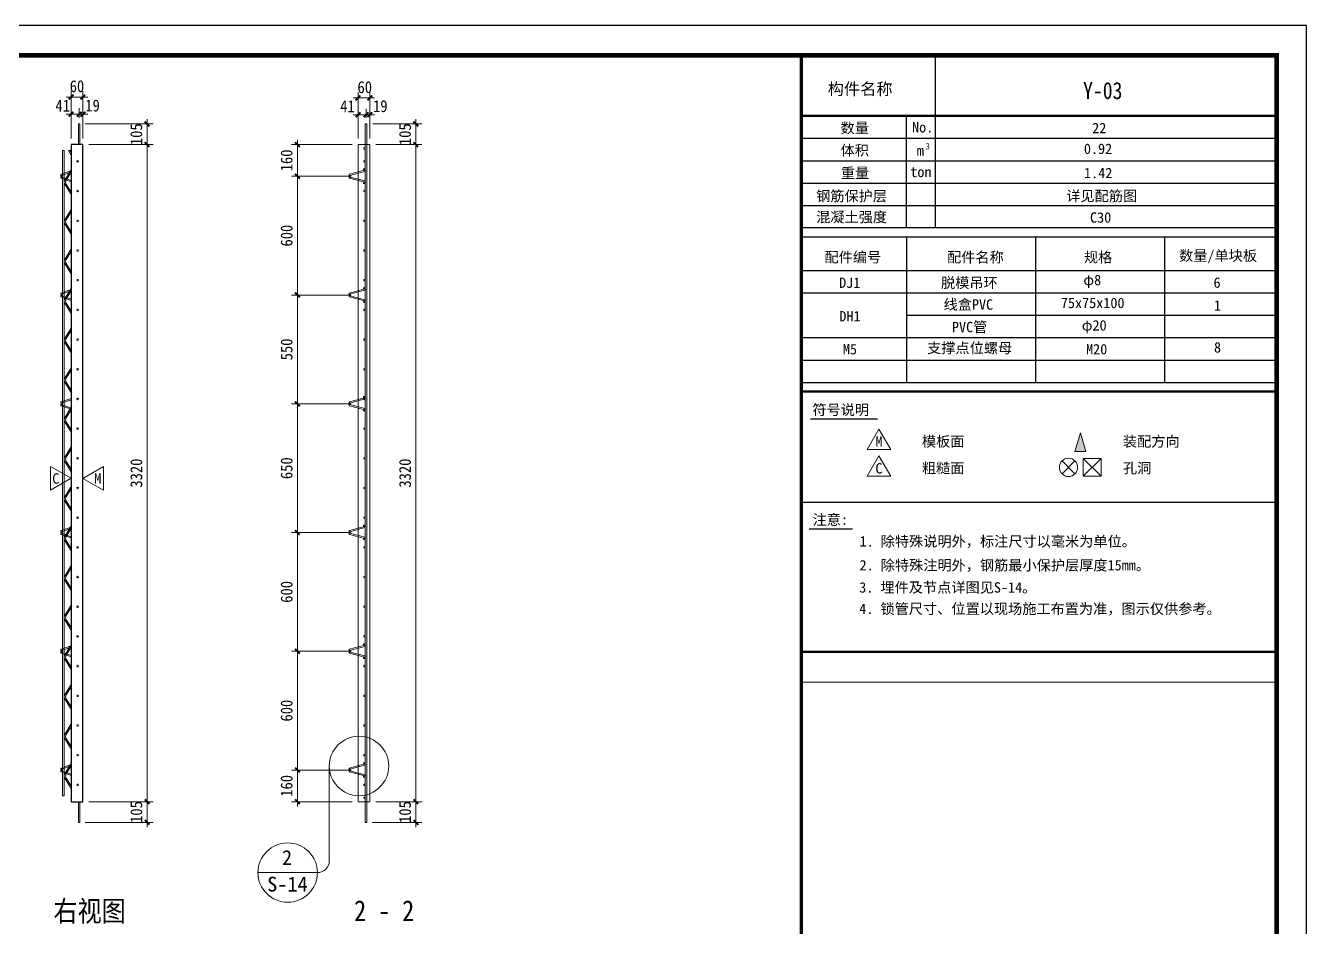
# Model space of a CAD drawing. Header units: millimetres. Extents: x 0 to 12600, y 0 to 8910.
# Drawn here: x 6132 to 12600, y 4354 to 8910 of the extents above; entities that cross this region are included whole.
import ezdxf
from ezdxf.enums import TextEntityAlignment as Align

# ---------------------------------------------------------------- set-up
doc = ezdxf.new("R2010")
doc.units = ezdxf.units.MM
for name, color, linetype, lineweight in [('YG-标注', 151, 'Continuous', 15), ('YZ-符号', 96, 'Continuous', 9), ('轮廓线', 2, 'Continuous', 13)]:
    doc.layers.add(name, color=color, linetype=linetype, lineweight=lineweight)
for name, color, linetype in [('YZ-标题文字', 2, 'Continuous'), ('YZ-索引图号', 3, 'Continuous'), ('图框2', 1, 'Continuous'), ('图框签字栏-图框文字', 255, 'Continuous'), ('图框线', 7, 'Continuous'), ('图签栏说明', 2, 'Continuous'), ('桁架', 4, 'Continuous'), ('钢筋', 7, 'Continuous')]:
    doc.layers.add(name, color=color, linetype=linetype)
doc.styles.add('YZ-样式 1', font='simhei.ttf', dxfattribs={"width": 0.85})
doc.styles.add('YZ-样式 2', font='simhei.ttf', dxfattribs={"width": 0.9})
doc.styles.add('图签-样式 2', font='')
doc.styles.add('图签-黑体', font='simhei.ttf')
doc.styles.get('图签-样式 2').set_extended_font_data('NSimSun')
doc.dimstyles.new('YZ-30', dxfattribs={"dimscale": 30, "dimtxt": 2, "dimasz": 0.8, "dimexe": 1, "dimexo": 1, "dimgap": 0.8, "dimtad": 1, "dimdec": 0, "dimzin": 1, "dimdsep": 46, "dimtxsty": 'YZ-样式 2', "dimblk": 'ARCHTICK', "dimcen": 250, "dimdle": 0.8, "dimclrd": 151, "dimclre": 151, "dimclrt": 7, "dimazin": 0, "dimtfac": 1, "dimtdec": 0, "dimtix": 1, "dimtmove": 2, "dimatfit": 2, "dimldrblk": 'ARCHTICK', "dimfxl": 1, "dimlwd": 9, "dimlwe": 9, "dimarcsym": 0})

# ---------------------------------------------------------------- blocks, each defined once
blk = doc.blocks.new('A$C71EC6BAC')
at = {"layer": '桁架', "color": 4, "linetype": 'Continuous', "lineweight": 9}
for p, q in [((55.4, 54.9), (6.3, 37.3)), ((55.4, 0), (6.3, 17.7)), ((55.4, 48.6), (7.7, 31.5)), ((55.4, 6.3), (7.7, 23.5))]:
    blk.add_line(p, q, dxfattribs=at)
blk.add_circle((8.4, 27.5), 4, dxfattribs=at)
for centre, start, end in [((7, 34.4), 103.99475, 283.99475), ((7, 20.6), 76.00525, 256.00525)]:
    blk.add_arc(centre, 3, start, end, dxfattribs=at)
blk = doc.blocks.new('_ArchTick')
at = {"color": 0, "linetype": 'ByBlock', "const_width": 0.4}
blk.add_lwpolyline([(-0.5, -0.5), (0.5, 0.5)], dxfattribs=at)
blk = doc.blocks.new('*D79')
at = {"layer": 'Defpoints', "color": 0, "ltscale": 30, "transparency": 16777216}
for p in [(6402, 8413.4), (6421, 8308.8), (6745.2, 8308.8)]:
    blk.add_point(p, dxfattribs=at)
at = {"layer": 'YG-标注', "color": 151, "lineweight": 9, "ltscale": 30, "transparency": 16777216}
for p, q in [((6432, 8413.4), (6775.2, 8413.4)), ((6745.2, 8413.4), (6745.2, 8437.4)), ((6745.2, 8413.4), (6745.2, 8308.8)), ((6451, 8308.8), (6775.2, 8308.8)), ((6745.2, 8308.8), (6745.2, 8284.8))]:
    blk.add_line(p, q, dxfattribs=at)
at = {"layer": 'YG-标注', "color": 151, "lineweight": 9, "ltscale": 30, "transparency": 16777216, "xscale": 24, "yscale": 24, "zscale": 24}
for p, rotation in [((6745.2, 8413.4), 270), ((6745.2, 8308.8), 90)]:
    blk.add_blockref('_ArchTick', p, dxfattribs=dict(at, rotation=rotation))
at = {"layer": 'YG-标注', "color": 7, "lineweight": 9, "ltscale": 30, "transparency": 16777216, "insert": (6690.9, 8361.1), "char_height": 60, "attachment_point": 5, "rotation": 90, "style": 'YZ-样式 2'}
blk.add_mtext('105', dxfattribs=at)
blk = doc.blocks.new('*D80')
at = {"layer": 'Defpoints', "color": 0, "ltscale": 30, "transparency": 16777216}
for p in [(6421, 8308.8), (6421, 4988.8), (6745.2, 4988.8)]:
    blk.add_point(p, dxfattribs=at)
at = {"layer": 'YG-标注', "color": 151, "lineweight": 9, "ltscale": 30, "transparency": 16777216}
for p, q in [((6451, 8308.8), (6775.2, 8308.8)), ((6745.2, 8332.8), (6745.2, 4964.8)), ((6451, 4988.8), (6775.2, 4988.8))]:
    blk.add_line(p, q, dxfattribs=at)
at = {"layer": 'YG-标注', "color": 151, "lineweight": 9, "ltscale": 30, "transparency": 16777216, "xscale": 24, "yscale": 24, "zscale": 24}
for p, rotation in [((6745.2, 8308.8), 90), ((6745.2, 4988.8), 270)]:
    blk.add_blockref('_ArchTick', p, dxfattribs=dict(at, rotation=rotation))
at = {"layer": 'YG-标注', "color": 7, "lineweight": 9, "ltscale": 30, "transparency": 16777216, "insert": (6690.9, 6648.8), "char_height": 60, "attachment_point": 5, "rotation": 90, "style": 'YZ-样式 2'}
blk.add_mtext('3320', dxfattribs=at)
blk = doc.blocks.new('*D81')
at = {"layer": 'Defpoints', "color": 0, "ltscale": 30, "transparency": 16777216}
for p in [(6421, 4988.8), (6402, 4884.2), (6745.2, 4884.2)]:
    blk.add_point(p, dxfattribs=at)
at = {"layer": 'YG-标注', "color": 151, "lineweight": 9, "ltscale": 30, "transparency": 16777216}
for p, q in [((6451, 4988.8), (6775.2, 4988.8)), ((6745.2, 4988.8), (6745.2, 5012.8)), ((6745.2, 4988.8), (6745.2, 4884.2)), ((6432, 4884.2), (6775.2, 4884.2)), ((6745.2, 4884.2), (6745.2, 4860.2))]:
    blk.add_line(p, q, dxfattribs=at)
at = {"layer": 'YG-标注', "color": 151, "lineweight": 9, "ltscale": 30, "transparency": 16777216, "xscale": 24, "yscale": 24, "zscale": 24}
for p, rotation in [((6745.2, 4988.8), 270), ((6745.2, 4884.2), 90)]:
    blk.add_blockref('_ArchTick', p, dxfattribs=dict(at, rotation=rotation))
at = {"layer": 'YG-标注', "color": 7, "lineweight": 9, "ltscale": 30, "transparency": 16777216, "insert": (6690.9, 4936.5), "char_height": 60, "attachment_point": 5, "rotation": 90, "style": 'YZ-样式 2'}
blk.add_mtext('105', dxfattribs=at)
blk = doc.blocks.new('*D82')
at = {"layer": 'Defpoints', "color": 0, "ltscale": 30, "transparency": 16777216}
for p in [(6361, 8549.1), (6361, 8308.8), (6421, 8308.8)]:
    blk.add_point(p, dxfattribs=at)
at = {"layer": 'YG-标注', "color": 151, "lineweight": 9, "ltscale": 30, "transparency": 16777216}
for p, q in [((6361, 8549.1), (6337, 8549.1)), ((6361, 8338.8), (6361, 8579.1)), ((6421, 8549.1), (6361, 8549.1)), ((6421, 8338.8), (6421, 8579.1)), ((6421, 8549.1), (6445, 8549.1))]:
    blk.add_line(p, q, dxfattribs=at)
at = {"layer": 'YG-标注', "color": 151, "lineweight": 9, "ltscale": 30, "transparency": 16777216, "xscale": 24, "yscale": 24, "zscale": 24}
blk.add_blockref('_ArchTick', (6361, 8549.1), dxfattribs=at)
at = {"layer": 'YG-标注', "color": 151, "lineweight": 9, "ltscale": 30, "transparency": 16777216, "xscale": 24, "yscale": 24, "zscale": 24, "rotation": 180}
blk.add_blockref('_ArchTick', (6421, 8549.1), dxfattribs=at)
at = {"layer": 'YG-标注', "color": 7, "lineweight": 9, "ltscale": 30, "transparency": 16777216, "insert": (6391, 8603.4), "char_height": 60, "attachment_point": 5, "style": 'YZ-样式 2'}
blk.add_mtext('60', dxfattribs=at)
blk = doc.blocks.new('*D83')
at = {"layer": 'Defpoints', "color": 0, "ltscale": 30, "transparency": 16777216}
for p in [(6402, 8462.3), (6402, 8413.4), (6421, 8308.8)]:
    blk.add_point(p, dxfattribs=at)
at = {"layer": 'YG-标注', "color": 151, "lineweight": 9, "ltscale": 30, "transparency": 16777216}
for p, q in [((6402, 8443.4), (6402, 8492.3)), ((6421, 8338.8), (6421, 8492.3)), ((6402, 8462.3), (6378, 8462.3)), ((6421, 8462.3), (6402, 8462.3)), ((6421, 8462.3), (6445, 8462.3))]:
    blk.add_line(p, q, dxfattribs=at)
at = {"layer": 'YG-标注', "color": 151, "lineweight": 9, "ltscale": 30, "transparency": 16777216, "xscale": 24, "yscale": 24, "zscale": 24}
blk.add_blockref('_ArchTick', (6402, 8462.3), dxfattribs=at)
at = {"layer": 'YG-标注', "color": 151, "lineweight": 9, "ltscale": 30, "transparency": 16777216, "xscale": 24, "yscale": 24, "zscale": 24, "rotation": 180}
blk.add_blockref('_ArchTick', (6421, 8462.3), dxfattribs=at)
at = {"layer": 'YG-标注', "color": 7, "lineweight": 9, "ltscale": 30, "transparency": 16777216, "insert": (6469.7, 8505.7), "char_height": 60, "attachment_point": 5, "style": 'YZ-样式 2'}
blk.add_mtext('19', dxfattribs=at)
blk = doc.blocks.new('*D84')
at = {"layer": 'Defpoints', "color": 0, "ltscale": 30, "transparency": 16777216}
for p in [(6361, 8462.3), (6402, 8413.4), (6361, 8308.8)]:
    blk.add_point(p, dxfattribs=at)
at = {"layer": 'YG-标注', "color": 151, "lineweight": 9, "ltscale": 30, "transparency": 16777216}
for p, q in [((6361, 8338.8), (6361, 8492.3)), ((6402, 8443.4), (6402, 8492.3)), ((6361, 8462.3), (6337, 8462.3)), ((6402, 8462.3), (6361, 8462.3)), ((6402, 8462.3), (6426, 8462.3))]:
    blk.add_line(p, q, dxfattribs=at)
at = {"layer": 'YG-标注', "color": 151, "lineweight": 9, "ltscale": 30, "transparency": 16777216, "xscale": 24, "yscale": 24, "zscale": 24}
blk.add_blockref('_ArchTick', (6361, 8462.3), dxfattribs=at)
at = {"layer": 'YG-标注', "color": 151, "lineweight": 9, "ltscale": 30, "transparency": 16777216, "xscale": 24, "yscale": 24, "zscale": 24, "rotation": 180}
blk.add_blockref('_ArchTick', (6402, 8462.3), dxfattribs=at)
at = {"layer": 'YG-标注', "color": 7, "lineweight": 9, "ltscale": 30, "transparency": 16777216, "insert": (6318.9, 8505.7), "char_height": 60, "attachment_point": 5, "style": 'YZ-样式 2'}
blk.add_mtext('41', dxfattribs=at)
blk = doc.blocks.new('*D85')
at = {"layer": 'Defpoints', "color": 0, "ltscale": 30, "transparency": 16777216}
for p in [(7810.3, 8544.5), (7810.3, 8308.8), (7870.3, 8308.8)]:
    blk.add_point(p, dxfattribs=at)
at = {"layer": 'YG-标注', "color": 151, "lineweight": 9, "ltscale": 30, "transparency": 16777216}
for p, q in [((7894.3, 8544.5), (7786.3, 8544.5)), ((7810.3, 8338.8), (7810.3, 8574.5)), ((7870.3, 8338.8), (7870.3, 8574.5))]:
    blk.add_line(p, q, dxfattribs=at)
at = {"layer": 'YG-标注', "color": 151, "lineweight": 9, "ltscale": 30, "transparency": 16777216, "xscale": 24, "yscale": 24, "zscale": 24, "rotation": 180}
blk.add_blockref('_ArchTick', (7810.3, 8544.5), dxfattribs=at)
at = {"layer": 'YG-标注', "color": 151, "lineweight": 9, "ltscale": 30, "transparency": 16777216, "xscale": 24, "yscale": 24, "zscale": 24}
blk.add_blockref('_ArchTick', (7870.3, 8544.5), dxfattribs=at)
at = {"layer": 'YG-标注', "color": 7, "lineweight": 9, "ltscale": 30, "transparency": 16777216, "insert": (7844.4, 8598.9), "char_height": 60, "attachment_point": 5, "style": 'YZ-样式 2'}
blk.add_mtext('60', dxfattribs=at)
blk = doc.blocks.new('*D86')
at = {"layer": 'Defpoints', "color": 0, "ltscale": 30, "transparency": 16777216}
for p in [(7851.5, 8459.6), (7851.5, 8413.5), (7870.3, 8308.8)]:
    blk.add_point(p, dxfattribs=at)
at = {"layer": 'YG-标注', "color": 151, "lineweight": 9, "ltscale": 30, "transparency": 16777216}
for p, q in [((7851.5, 8443.5), (7851.5, 8489.6)), ((7870.3, 8338.8), (7870.3, 8489.6)), ((7851.5, 8459.6), (7827.5, 8459.6)), ((7870.3, 8459.6), (7851.5, 8459.6)), ((7870.3, 8459.6), (7894.3, 8459.6))]:
    blk.add_line(p, q, dxfattribs=at)
at = {"layer": 'YG-标注', "color": 151, "lineweight": 9, "ltscale": 30, "transparency": 16777216, "xscale": 24, "yscale": 24, "zscale": 24}
blk.add_blockref('_ArchTick', (7851.5, 8459.6), dxfattribs=at)
at = {"layer": 'YG-标注', "color": 151, "lineweight": 9, "ltscale": 30, "transparency": 16777216, "xscale": 24, "yscale": 24, "zscale": 24, "rotation": 180}
blk.add_blockref('_ArchTick', (7870.3, 8459.6), dxfattribs=at)
at = {"layer": 'YG-标注', "color": 7, "lineweight": 9, "ltscale": 30, "transparency": 16777216, "insert": (7923, 8502.6), "char_height": 60, "attachment_point": 5, "style": 'YZ-样式 2'}
blk.add_mtext('19', dxfattribs=at)
blk = doc.blocks.new('*D87')
at = {"layer": 'Defpoints', "color": 0, "ltscale": 30, "transparency": 16777216}
for p in [(7810.3, 8459.6), (7851.5, 8413.5), (7810.3, 8308.8)]:
    blk.add_point(p, dxfattribs=at)
at = {"layer": 'YG-标注', "color": 151, "lineweight": 9, "ltscale": 30, "transparency": 16777216}
for p, q in [((7810.3, 8338.8), (7810.3, 8489.6)), ((7851.5, 8443.5), (7851.5, 8489.6)), ((7810.3, 8459.6), (7786.3, 8459.6)), ((7851.5, 8459.6), (7810.3, 8459.6)), ((7851.5, 8459.6), (7875.5, 8459.6))]:
    blk.add_line(p, q, dxfattribs=at)
at = {"layer": 'YG-标注', "color": 151, "lineweight": 9, "ltscale": 30, "transparency": 16777216, "xscale": 24, "yscale": 24, "zscale": 24}
blk.add_blockref('_ArchTick', (7810.3, 8459.6), dxfattribs=at)
at = {"layer": 'YG-标注', "color": 151, "lineweight": 9, "ltscale": 30, "transparency": 16777216, "xscale": 24, "yscale": 24, "zscale": 24, "rotation": 180}
blk.add_blockref('_ArchTick', (7851.5, 8459.6), dxfattribs=at)
at = {"layer": 'YG-标注', "color": 7, "lineweight": 9, "ltscale": 30, "transparency": 16777216, "insert": (7757, 8502.6), "char_height": 60, "attachment_point": 5, "style": 'YZ-样式 2'}
blk.add_mtext('41', dxfattribs=at)
blk = doc.blocks.new('*D88')
at = {"layer": 'Defpoints', "color": 0, "ltscale": 30, "transparency": 16777216}
for p in [(7855.3, 8413.5), (7870.3, 8308.8), (8102.5, 8308.8)]:
    blk.add_point(p, dxfattribs=at)
at = {"layer": 'YG-标注', "color": 151, "lineweight": 9, "ltscale": 30, "transparency": 16777216}
for p, q in [((7885.3, 8413.5), (8132.5, 8413.5)), ((8102.5, 8413.5), (8102.5, 8437.5)), ((8102.5, 8413.5), (8102.5, 8308.8)), ((7900.3, 8308.8), (8132.5, 8308.8)), ((8102.5, 8308.8), (8102.5, 8284.8))]:
    blk.add_line(p, q, dxfattribs=at)
at = {"layer": 'YG-标注', "color": 151, "lineweight": 9, "ltscale": 30, "transparency": 16777216, "xscale": 24, "yscale": 24, "zscale": 24}
for p, rotation in [((8102.5, 8413.5), 270), ((8102.5, 8308.8), 90)]:
    blk.add_blockref('_ArchTick', p, dxfattribs=dict(at, rotation=rotation))
at = {"layer": 'YG-标注', "color": 7, "lineweight": 9, "ltscale": 30, "transparency": 16777216, "insert": (8048.1, 8361.2), "char_height": 60, "attachment_point": 5, "rotation": 90, "style": 'YZ-样式 2'}
blk.add_mtext('105', dxfattribs=at)
blk = doc.blocks.new('*D89')
at = {"layer": 'Defpoints', "color": 0, "ltscale": 30, "transparency": 16777216}
for p in [(7870.3, 8308.8), (7870.3, 4988.8), (8102.5, 4988.8)]:
    blk.add_point(p, dxfattribs=at)
at = {"layer": 'YG-标注', "color": 151, "lineweight": 9, "ltscale": 30, "transparency": 16777216}
for p, q in [((7900.3, 8308.8), (8132.5, 8308.8)), ((8102.5, 8332.8), (8102.5, 4964.8)), ((7900.3, 4988.8), (8132.5, 4988.8))]:
    blk.add_line(p, q, dxfattribs=at)
at = {"layer": 'YG-标注', "color": 151, "lineweight": 9, "ltscale": 30, "transparency": 16777216, "xscale": 24, "yscale": 24, "zscale": 24}
for p, rotation in [((8102.5, 8308.8), 90), ((8102.5, 4988.8), 270)]:
    blk.add_blockref('_ArchTick', p, dxfattribs=dict(at, rotation=rotation))
at = {"layer": 'YG-标注', "color": 7, "lineweight": 9, "ltscale": 30, "transparency": 16777216, "insert": (8048.1, 6648.8), "char_height": 60, "attachment_point": 5, "rotation": 90, "style": 'YZ-样式 2'}
blk.add_mtext('3320', dxfattribs=at)
blk = doc.blocks.new('*D90')
at = {"layer": 'Defpoints', "color": 0, "ltscale": 30, "transparency": 16777216}
for p in [(7870.3, 4988.8), (7851.1, 4884), (8102.5, 4884)]:
    blk.add_point(p, dxfattribs=at)
at = {"layer": 'YG-标注', "color": 151, "lineweight": 9, "ltscale": 30, "transparency": 16777216}
for p, q in [((7900.3, 4988.8), (8132.5, 4988.8)), ((8102.5, 4988.8), (8102.5, 5012.8)), ((8102.5, 4988.8), (8102.5, 4884)), ((7881.1, 4884), (8132.5, 4884)), ((8102.5, 4884), (8102.5, 4860))]:
    blk.add_line(p, q, dxfattribs=at)
at = {"layer": 'YG-标注', "color": 151, "lineweight": 9, "ltscale": 30, "transparency": 16777216, "xscale": 24, "yscale": 24, "zscale": 24}
for p, rotation in [((8102.5, 4988.8), 270), ((8102.5, 4884), 90)]:
    blk.add_blockref('_ArchTick', p, dxfattribs=dict(at, rotation=rotation))
at = {"layer": 'YG-标注', "color": 7, "lineweight": 9, "ltscale": 30, "transparency": 16777216, "insert": (8048.1, 4936.4), "char_height": 60, "attachment_point": 5, "rotation": 90, "style": 'YZ-样式 2'}
blk.add_mtext('105', dxfattribs=at)
blk = doc.blocks.new('A$C6EDF263D')
at = {"layer": '桁架', "color": 4, "linetype": 'Continuous', "lineweight": 9}
for p, q in [((82.8, 74.6), (6.3, 53.8)), ((84.4, 68.8), (7.7, 48)), ((82.8, 14.4), (6.3, 34.2)), ((84.4, 20.2), (7.7, 40))]:
    blk.add_line(p, q, dxfattribs=at)
for centre in [(80.4, 78), (8.4, 44), (80.4, 11)]:
    blk.add_circle(centre, 4, dxfattribs=at)
for centre, start, end in [((83.5, 71.7), 283.99475, 103.99475), ((7, 50.9), 103.99475, 283.99475), ((7, 37.1), 76.00525, 256.00525), ((83.5, 17.3), 256.00525, 76.00525)]:
    blk.add_arc(centre, 3, start, end, dxfattribs=at)
blk = doc.blocks.new('*D13')
at = {"layer": 'Defpoints', "color": 0, "ltscale": 30, "transparency": 16777216}
for p in [(7800.3, 8148.8), (7504.2, 7548.8), (7800.3, 7548.8)]:
    blk.add_point(p, dxfattribs=at)
at = {"layer": 'YG-标注', "color": 151, "lineweight": 9, "ltscale": 30, "transparency": 16777216}
for p, q in [((7504.2, 8172.8), (7504.2, 7524.8)), ((7770.3, 8148.8), (7474.2, 8148.8)), ((7770.3, 7548.8), (7474.2, 7548.8))]:
    blk.add_line(p, q, dxfattribs=at)
at = {"layer": 'YG-标注', "color": 151, "lineweight": 9, "ltscale": 30, "transparency": 16777216, "xscale": 24, "yscale": 24, "zscale": 24}
for p, rotation in [((7504.2, 8148.8), 90), ((7504.2, 7548.8), 270)]:
    blk.add_blockref('_ArchTick', p, dxfattribs=dict(at, rotation=rotation))
at = {"layer": 'YG-标注', "color": 7, "lineweight": 9, "ltscale": 30, "transparency": 16777216, "insert": (7449.9, 7848.8), "char_height": 60, "attachment_point": 5, "rotation": 90, "style": 'YZ-样式 2'}
blk.add_mtext('600', dxfattribs=at)
blk = doc.blocks.new('*D14')
at = {"layer": 'Defpoints', "color": 0, "ltscale": 30, "transparency": 16777216}
for p in [(7810.3, 8308.8), (7504.2, 8148.8), (7800.3, 8148.8)]:
    blk.add_point(p, dxfattribs=at)
at = {"layer": 'YG-标注', "color": 151, "lineweight": 9, "ltscale": 30, "transparency": 16777216}
for p, q in [((7780.3, 8308.8), (7474.2, 8308.8)), ((7504.2, 8332.8), (7504.2, 8124.8)), ((7770.3, 8148.8), (7474.2, 8148.8))]:
    blk.add_line(p, q, dxfattribs=at)
at = {"layer": 'YG-标注', "color": 151, "lineweight": 9, "ltscale": 30, "transparency": 16777216, "xscale": 24, "yscale": 24, "zscale": 24}
for p, rotation in [((7504.2, 8308.8), 90), ((7504.2, 8148.8), 270)]:
    blk.add_blockref('_ArchTick', p, dxfattribs=dict(at, rotation=rotation))
at = {"layer": 'YG-标注', "color": 7, "lineweight": 9, "ltscale": 30, "transparency": 16777216, "insert": (7449.9, 8228.8), "char_height": 60, "attachment_point": 5, "rotation": 90, "style": 'YZ-样式 2'}
blk.add_mtext('160', dxfattribs=at)
blk = doc.blocks.new('*D15')
at = {"layer": 'Defpoints', "color": 0, "ltscale": 30, "transparency": 16777216}
for p in [(7800.3, 7548.8), (7504.2, 6998.8), (7800.3, 6998.8)]:
    blk.add_point(p, dxfattribs=at)
at = {"layer": 'YG-标注', "color": 151, "lineweight": 9, "ltscale": 30, "transparency": 16777216}
for p, q in [((7504.2, 7572.8), (7504.2, 6974.8)), ((7770.3, 7548.8), (7474.2, 7548.8)), ((7770.3, 6998.8), (7474.2, 6998.8))]:
    blk.add_line(p, q, dxfattribs=at)
at = {"layer": 'YG-标注', "color": 151, "lineweight": 9, "ltscale": 30, "transparency": 16777216, "xscale": 24, "yscale": 24, "zscale": 24}
for p, rotation in [((7504.2, 7548.8), 90), ((7504.2, 6998.8), 270)]:
    blk.add_blockref('_ArchTick', p, dxfattribs=dict(at, rotation=rotation))
at = {"layer": 'YG-标注', "color": 7, "ltscale": 30, "transparency": 16777216, "insert": (7449.9, 7273.8), "char_height": 60, "attachment_point": 5, "rotation": 90, "style": 'YZ-样式 2'}
blk.add_mtext('550', dxfattribs=at)
blk = doc.blocks.new('*D16')
at = {"layer": 'Defpoints', "color": 0, "ltscale": 30, "transparency": 16777216}
for p in [(7800.3, 6998.8), (7504.2, 6348.8), (7800.3, 6348.8)]:
    blk.add_point(p, dxfattribs=at)
at = {"layer": 'YG-标注', "color": 151, "lineweight": 9, "ltscale": 30, "transparency": 16777216}
for p, q in [((7770.3, 6998.8), (7474.2, 6998.8)), ((7504.2, 7022.8), (7504.2, 6324.8)), ((7770.3, 6348.8), (7474.2, 6348.8))]:
    blk.add_line(p, q, dxfattribs=at)
at = {"layer": 'YG-标注', "color": 151, "lineweight": 9, "ltscale": 30, "transparency": 16777216, "xscale": 24, "yscale": 24, "zscale": 24}
for p, rotation in [((7504.2, 6998.8), 90), ((7504.2, 6348.8), 270)]:
    blk.add_blockref('_ArchTick', p, dxfattribs=dict(at, rotation=rotation))
at = {"layer": 'YG-标注', "color": 7, "ltscale": 30, "transparency": 16777216, "insert": (7449.9, 6673.8), "char_height": 60, "attachment_point": 5, "rotation": 90, "style": 'YZ-样式 2'}
blk.add_mtext('650', dxfattribs=at)
blk = doc.blocks.new('*D17')
at = {"layer": 'Defpoints', "color": 0, "ltscale": 30, "transparency": 16777216}
for p in [(7800.3, 6348.8), (7504.2, 5748.8), (7800.3, 5748.8)]:
    blk.add_point(p, dxfattribs=at)
at = {"layer": 'YG-标注', "color": 151, "lineweight": 9, "ltscale": 30, "transparency": 16777216}
for p, q in [((7770.3, 6348.8), (7474.2, 6348.8)), ((7504.2, 6372.8), (7504.2, 5724.8)), ((7770.3, 5748.8), (7474.2, 5748.8))]:
    blk.add_line(p, q, dxfattribs=at)
at = {"layer": 'YG-标注', "color": 151, "lineweight": 9, "ltscale": 30, "transparency": 16777216, "xscale": 24, "yscale": 24, "zscale": 24}
for p, rotation in [((7504.2, 6348.8), 90), ((7504.2, 5748.8), 270)]:
    blk.add_blockref('_ArchTick', p, dxfattribs=dict(at, rotation=rotation))
at = {"layer": 'YG-标注', "color": 7, "ltscale": 30, "transparency": 16777216, "insert": (7449.9, 6048.8), "char_height": 60, "attachment_point": 5, "rotation": 90, "style": 'YZ-样式 2'}
blk.add_mtext('600', dxfattribs=at)
blk = doc.blocks.new('*D18')
at = {"layer": 'Defpoints', "color": 0, "ltscale": 30, "transparency": 16777216}
for p in [(7800.3, 5748.8), (7504.2, 5148.8), (7800.3, 5148.8)]:
    blk.add_point(p, dxfattribs=at)
at = {"layer": 'YG-标注', "color": 151, "lineweight": 9, "ltscale": 30, "transparency": 16777216}
for p, q in [((7504.2, 5772.8), (7504.2, 5124.8)), ((7770.3, 5748.8), (7474.2, 5748.8)), ((7770.3, 5148.8), (7474.2, 5148.8))]:
    blk.add_line(p, q, dxfattribs=at)
at = {"layer": 'YG-标注', "color": 151, "lineweight": 9, "ltscale": 30, "transparency": 16777216, "xscale": 24, "yscale": 24, "zscale": 24}
for p, rotation in [((7504.2, 5748.8), 90), ((7504.2, 5148.8), 270)]:
    blk.add_blockref('_ArchTick', p, dxfattribs=dict(at, rotation=rotation))
at = {"layer": 'YG-标注', "color": 7, "ltscale": 30, "transparency": 16777216, "insert": (7449.9, 5448.8), "char_height": 60, "attachment_point": 5, "rotation": 90, "style": 'YZ-样式 2'}
blk.add_mtext('600', dxfattribs=at)
blk = doc.blocks.new('*D19')
at = {"layer": 'Defpoints', "color": 0, "ltscale": 30, "transparency": 16777216}
for p in [(7800.3, 5148.8), (7504.2, 4988.8), (7810.3, 4988.8)]:
    blk.add_point(p, dxfattribs=at)
at = {"layer": 'YG-标注', "color": 151, "lineweight": 9, "ltscale": 30, "transparency": 16777216}
for p, q in [((7770.3, 5148.8), (7474.2, 5148.8)), ((7504.2, 5172.8), (7504.2, 4964.8)), ((7780.3, 4988.8), (7474.2, 4988.8))]:
    blk.add_line(p, q, dxfattribs=at)
at = {"layer": 'YG-标注', "color": 151, "lineweight": 9, "ltscale": 30, "transparency": 16777216, "xscale": 24, "yscale": 24, "zscale": 24}
for p, rotation in [((7504.2, 5148.8), 90), ((7504.2, 4988.8), 270)]:
    blk.add_blockref('_ArchTick', p, dxfattribs=dict(at, rotation=rotation))
at = {"layer": 'YG-标注', "color": 7, "ltscale": 30, "transparency": 16777216, "insert": (7449.9, 5068.8), "char_height": 60, "attachment_point": 5, "rotation": 90, "style": 'YZ-样式 2'}
blk.add_mtext('160', dxfattribs=at)
blk = doc.blocks.new('A$C38620A77')
at = {"layer": '桁架', "color": 4, "lineweight": 9}
for p, q in [((29.4, 3260), (43, 3237.3)), ((29.4, 3260), (36.7, 3260)), ((36.7, 3260), (43, 3249.5)), ((11.6, 3110.1), (43, 3162.8)), ((19, 3110.2), (43, 3150.4)), ((11.8, 3089.4), (43, 3037.3)), ((19.1, 3089.4), (43, 3049.5)), ((11.6, 2910.1), (43, 2962.8)), ((19, 2910.2), (43, 2950.4)), ((11.8, 2889.4), (43, 2837.3)), ((19.1, 2889.4), (43, 2849.5)), ((11.6, 2710.1), (43, 2762.8)), ((19, 2710.2), (43, 2750.4)), ((11.8, 2689.4), (43, 2637.3)), ((19.1, 2689.4), (43, 2649.5)), ((11.6, 2510.1), (43, 2562.8)), ((19, 2510.2), (43, 2550.4)), ((11.8, 2489.4), (43, 2437.3)), ((19.1, 2489.4), (43, 2449.5)), ((11.6, 2310.1), (43, 2362.8)), ((19, 2310.2), (43, 2350.4)), ((11.8, 2289.4), (43, 2237.3)), ((19.1, 2289.4), (43, 2249.5)), ((11.6, 2110.1), (43, 2162.8)), ((19, 2110.2), (43, 2150.4)), ((11.8, 2089.4), (43, 2037.3)), ((19.1, 2089.4), (43, 2049.5)), ((11.6, 1910.1), (43, 1962.8)), ((19, 1910.2), (43, 1950.4)), ((11.8, 1889.4), (43, 1837.3)), ((19.1, 1889.4), (43, 1849.5)), ((11.6, 1710.1), (43, 1762.8)), ((19, 1710.2), (43, 1750.4)), ((11.8, 1689.4), (43, 1637.3)), ((19.1, 1689.4), (43, 1649.5)), ((11.6, 1510.1), (43, 1562.8)), ((11.8, 1489.4), (43, 1437.3)), ((19, 1510.2), (43, 1550.4)), ((19.1, 1489.4), (43, 1449.5)), ((11.6, 1310.1), (43, 1362.8)), ((19, 1310.2), (43, 1350.4)), ((11.8, 1289.4), (43, 1237.3)), ((19.1, 1289.4), (43, 1249.5)), ((11.6, 1110.1), (43, 1162.8)), ((19, 1110.2), (43, 1150.4)), ((11.8, 1089.4), (43, 1037.3)), ((19.1, 1089.4), (43, 1049.5)), ((11.6, 910.1), (43, 962.8)), ((19, 910.2), (43, 950.4)), ((11.8, 889.4), (43, 837.3)), ((19.1, 889.4), (43, 849.5)), ((11.6, 710.1), (43, 762.8)), ((19, 710.2), (43, 750.4)), ((19.1, 689.4), (43, 649.5)), ((11.6, 510.1), (43, 562.8)), ((19, 510.2), (43, 550.4)), ((11.8, 489.4), (43, 437.3)), ((19.1, 489.4), (43, 449.5)), ((11.6, 310.1), (43, 362.8)), ((19, 310.2), (43, 350.4)), ((11.8, 289.4), (43, 237.3)), ((19.1, 289.4), (43, 249.5)), ((11.6, 110.1), (43, 162.8)), ((19, 110.2), (43, 150.4)), ((11.8, 89.4), (43, 37.3)), ((19.1, 89.4), (43, 49.5))]:
    blk.add_line(p, q, dxfattribs=at)
at = {"layer": '桁架', "color": 4, "lineweight": 5}
blk.add_line((11.8, 689.4), (43, 637.3), dxfattribs=at)
at = {"layer": '桁架', "color": 4, "lineweight": 9}
for centre, radius, start, end in [((24.2, 3099.9), 16.2, 141.05333, 219.87299), ((31.9, 3099.9), 16.5, 141.3315, 219.15534), ((24.2, 2899.9), 16.2, 141.05333, 219.87299), ((31.9, 2899.9), 16.5, 141.3315, 219.15534), ((24.2, 2699.9), 16.2, 141.05333, 219.87299), ((31.9, 2699.9), 16.5, 141.3315, 219.15534), ((24.2, 2499.9), 16.2, 141.05333, 219.87299), ((31.9, 2499.9), 16.5, 141.3315, 219.15534), ((24.2, 2299.9), 16.2, 141.05333, 219.87299), ((31.9, 2299.9), 16.5, 141.3315, 219.15534), ((24.2, 2099.9), 16.2, 141.05333, 219.87299), ((31.9, 2099.9), 16.5, 141.3315, 219.15534), ((24.2, 1899.9), 16.2, 141.05333, 219.87299), ((31.9, 1899.9), 16.5, 141.3315, 219.15534), ((24.2, 1699.9), 16.2, 141.05333, 219.87299), ((31.9, 1699.9), 16.5, 141.3315, 219.15534), ((24.2, 1499.9), 16.2, 141.05333, 219.87299), ((31.9, 1499.9), 16.5, 141.3315, 219.15534), ((24.2, 1299.9), 16.2, 141.05333, 219.87299), ((31.9, 1299.9), 16.5, 141.3315, 219.15534), ((24.2, 1099.9), 16.2, 141.05333, 219.87299), ((31.9, 1099.9), 16.5, 141.3315, 219.15534), ((24.2, 899.9), 16.2, 141.05333, 219.87299), ((31.9, 899.9), 16.5, 141.3315, 219.15534), ((24.2, 699.9), 16.2, 141.05333, 219.87299), ((31.9, 699.9), 16.5, 141.3315, 219.15534), ((24.2, 499.9), 16.2, 141.05333, 219.87299), ((31.9, 499.9), 16.5, 141.3315, 219.15534), ((24.2, 299.9), 16.2, 141.05333, 219.87299), ((31.9, 299.9), 16.5, 141.3315, 219.15534), ((24.2, 99.9), 16.2, 141.05333, 219.87299), ((31.9, 99.9), 16.5, 141.3315, 219.15534)]:
    blk.add_arc(centre, radius, start, end, dxfattribs=at)
at = {"layer": '钢筋', "color": 4, "lineweight": 5}
for p, q in [((0, 0), (0, 3260)), ((8, 3260), (0, 3260)), ((8, 0), (8, 3260)), ((0, 0), (8, 0))]:
    blk.add_line(p, q, dxfattribs=at)

msp = doc.modelspace()

# ---------------------------------------------------------------- hatches: boundary and pattern name
at = {"layer": 'YZ-符号', "lineweight": 15}
msp.add_hatch(color=1, dxfattribs=at).paths.add_polyline_path([(11458.4, 6851.8), (11430.4, 6758.7), (11486.5, 6758.7)])

# ---------------------------------------------------------------- linework, layer by layer
at = {"layer": 'YG-标注', "color": 0, "lineweight": 9, "ltscale": 30}
msp.add_line((6398, 8308.8), (6390, 8308.8), dxfattribs=at)
at = {"layer": 'YZ-符号', "color": 1, "lineweight": 15}
for p, q in [((11431.1, 6710.4, 5530.2), (11365.9, 6645.3, 5530.2)), ((11365.9, 6710.4, 5530.2), (11431.1, 6645.3, 5530.2)), ((11473.1, 6632.8, 5530.2), (11563.1, 6722.8, 5530.2)), ((11473.1, 6722.8, 5530.2), (11563.1, 6632.8, 5530.2))]:
    msp.add_line(p, q, dxfattribs=at)
at = {"layer": 'YZ-符号', "color": 1, "lineweight": 13, "ltscale": 100}
msp.add_line((7665.2, 5169.2), (7665.2, 4690.6), dxfattribs=at)
at = {"layer": 'YZ-符号', "color": 1, "ltscale": 100}
msp.add_line((7605.2, 4630.6), (7305.2, 4630.6), dxfattribs=at)
at = {"layer": 'YZ-符号', "color": 1, "lineweight": 15, "elevation": 5530.2}
for points in [[(10441.4, 6871.2), (10381.7, 6767.8), (10501.1, 6767.8)], [(11458.4, 6851.8), (11430.4, 6758.7), (11486.5, 6758.7)], [(10441.4, 6736.2), (10381.7, 6632.8), (10501.1, 6632.8)], [(11473.1, 6632.8), (11563.1, 6632.8), (11563.1, 6722.8), (11473.1, 6722.8)]]:
    msp.add_lwpolyline(points, close=True, dxfattribs=at)
at = {"layer": 'YZ-符号', "color": 1, "lineweight": 15}
for points in [[(6361, 6622.9), (6257.6, 6563.2), (6257.6, 6682.6)], [(6421, 6622.4), (6524.4, 6562.7), (6524.4, 6682.1)]]:
    msp.add_lwpolyline(points, close=True, dxfattribs=at)
msp.add_circle((11398.5, 6677.8, 5530.2), 46.1, dxfattribs=at)
at = {"layer": 'YZ-符号', "color": 1, "ltscale": 100}
for centre in [(7815.2, 5169.2), (7455.2, 4630.6)]:
    msp.add_circle(centre, 150, dxfattribs=at)
at = {"layer": 'YZ-符号', "color": 1, "lineweight": 13, "ltscale": 100}
msp.add_arc((7605.2, 4690.6), 60, 270, 0, dxfattribs=at)
at = {"layer": '图框2', "color": 1}
msp.add_lwpolyline([(0, 8910), (0, 0), (12600, 0), (12600, 8910)], close=True, dxfattribs=at)
at = {"layer": '图框线'}
for p, q in [((10049.2, 7887.5), (10049.2, 8760)), ((10724.7, 8760), (10724.7, 7887.5)), ((10579.9, 7887.5), (10579.9, 8454.2)), ((10049.2, 8340.9), (12450, 8340.9)), ((10049.2, 8227.5), (12450, 8227.5)), ((10049.2, 8114.2), (12450, 8114.2)), ((10049.2, 8114.2), (12450, 8114.2)), ((10049.2, 8000.8), (12450, 8000.8)), ((12450, 7887.5), (10049.2, 7887.5)), ((10049.2, 7842.5), (12450, 7842.5)), ((10049.2, 7842.5), (10049.2, 7219.9)), ((10579.9, 7842.5), (10579.9, 7106.6)), ((11231.5, 7842.5), (11231.5, 7106.6)), ((11883.1, 7842.5), (11883.1, 7106.6)), ((10049.2, 7673.3), (12450, 7673.3)), ((10049.2, 7559.9), (12450, 7559.9)), ((10579.9, 7446.6), (12450, 7446.6)), ((10049.2, 7333.3), (12450, 7333.3)), ((10049.2, 7219.9), (12450, 7219.9)), ((10049.2, 7106.6), (12450, 7106.6)), ((10049.2, 7106.6), (12450, 7106.6)), ((10049.2, 7061.6), (12450, 7061.6)), ((10433.4, 6921.7), (10094.9, 6921.7)), ((10049.2, 6501.9), (12450, 6501.9)), ((10308, 6366.3), (10089.2, 6366.3))]:
    msp.add_line(p, q, dxfattribs=at)
at = {"layer": '图框线', "lineweight": 9}
for p, q in [((12450, 5745.4), (10049.2, 5745.4)), ((12450, 5592.3), (10049.2, 5592.3))]:
    msp.add_line(p, q, dxfattribs=at)
at = {"layer": '图框线'}
for points, const_width in [([(300, 8760), (12450, 8760), (12450, 150), (300, 150)], 24), ([(10049.2, 8760), (12450, 8760), (12450, 150), (10049.2, 150)], 17)]:
    msp.add_lwpolyline(points, close=True, dxfattribs=dict(at, const_width=const_width))
at = {"layer": '图框线', "const_width": 12.1}
for points in [[(10049.2, 8454.2), (12450, 8454.2)], [(10049.2, 7061.6), (12450, 7061.6)]]:
    msp.add_lwpolyline(points, dxfattribs=at)
at = {"layer": '图框线', "lineweight": 9, "const_width": 12.1}
msp.add_lwpolyline([(10049.2, 5745.4), (12450, 5745.4)], dxfattribs=at)
at = {"layer": '轮廓线', "color": 2, "lineweight": 30}
msp.add_lwpolyline([(6421, 4988.8), (6421, 4988.8), (6421, 8308.8), (6361, 8308.8), (6361, 7438.8), (6361, 4988.8), (6361, 4988.8), (6421, 4988.8), (6421, 4988.8)], dxfattribs=at)
at = {"layer": '轮廓线', "color": 2, "lineweight": 9}
msp.add_lwpolyline([(7870.3, 4988.8), (7870.3, 4988.8), (7870.3, 8308.8), (7810.3, 8308.8), (7810.3, 7438.8), (7810.3, 4988.8), (7810.3, 4988.8), (7870.3, 4988.8), (7870.3, 4988.8)], dxfattribs=at)
at = {"layer": '钢筋', "color": 5, "lineweight": 13}
for points in [[(6398, 8308.8), (6398, 8413.4), (6406, 8413.4), (6406, 8308.8)], [(6398, 4988.8), (6398, 4884.2), (6406, 4884.2), (6406, 4988.8)]]:
    msp.add_lwpolyline(points, dxfattribs=at)
msp.add_lwpolyline([(7855.3, 8413.5), (7847.3, 8413.5), (7847.3, 4884.2), (7855.3, 4884.2)], close=True, dxfattribs=at)
at = {"layer": '钢筋', "color": 1, "lineweight": 13}
for centre in [(7843.3, 8288.8), (6394, 8223.8), (7843.3, 8223.8), (6394, 8073.8), (7843.3, 8073.8), (6394, 7923.8), (7843.3, 7923.8), (6394, 7773.8), (7843.3, 7773.8), (6394, 7623.8), (7843.3, 7623.8), (6394, 7473.8), (7843.3, 7473.8), (6394, 7323.8), (7843.3, 7323.8), (6394, 7173.8), (7843.3, 7173.8), (6394, 7023.8), (7843.3, 7023.8), (6394, 6873.8), (7843.3, 6873.8), (6394, 6723.8), (7843.3, 6723.8), (6394, 6573.8), (7843.3, 6573.8), (6394, 6423.8), (7843.3, 6423.8), (6394, 6273.8), (7843.3, 6273.8), (6394, 6123.8), (7843.3, 6123.8), (6394, 5973.8), (7843.3, 5973.8), (6394, 5823.8), (7843.3, 5823.8), (6394, 5673.8), (7843.3, 5673.8), (6394, 5523.8), (7843.3, 5523.8), (6394, 5373.8), (7843.3, 5373.8), (6394, 5223.8), (7843.3, 5223.8), (6394, 5073.8), (7843.3, 5073.8), (7843.3, 5008.8)]:
    msp.add_circle(centre, 4, dxfattribs=at)

# ---------------------------------------------------------------- block references
at = {"layer": 'YG-标注', "color": 0, "ltscale": 30}
msp.add_blockref('A$C38620A77', (6318, 5018.8), dxfattribs=at)
at = {"layer": '桁架', "color": 3}
for name, p in [('A$C71EC6BAC', (6305.6, 8121.3)), ('A$C6EDF263D', (7760.9, 8104.8)), ('A$C71EC6BAC', (6305.6, 7521.3)), ('A$C6EDF263D', (7760.9, 7504.8)), ('A$C71EC6BAC', (6305.6, 6971.3)), ('A$C6EDF263D', (7760.9, 6954.8)), ('A$C71EC6BAC', (6305.6, 6321.3)), ('A$C6EDF263D', (7760.9, 6304.8)), ('A$C71EC6BAC', (6305.6, 5721.3)), ('A$C6EDF263D', (7760.9, 5704.8)), ('A$C71EC6BAC', (6305.6, 5121.3)), ('A$C6EDF263D', (7760.9, 5104.8))]:
    msp.add_blockref(name, p, dxfattribs=at)

# ---------------------------------------------------------------- texts
at = {"layer": 'YZ-标题文字', "style": 'YZ-样式 1', "width": 0.85}
for s, p in [('右视图', (6272.4, 4352.4)), ('2 - 2', (7790.7, 4354.1))]:
    msp.add_text(s, height=105, dxfattribs=at).set_placement(p, align=Align.BOTTOM_LEFT)
at = {"layer": 'YZ-符号', "color": 1, "lineweight": 15, "style": '图签-黑体'}
for s, p in [('M', (10423.4, 6782.1, 5530.2)), ('C', (10423.4, 6647.1, 5530.2)), ('C', (6266.2, 6595.7)), ('M', (6478, 6595.2))]:
    msp.add_text(s, height=52.5, dxfattribs=at).set_placement(p)
at = {"layer": 'YZ-索引图号', "color": 3, "ltscale": 100}
for s, style, p in [('2', 'YZ-样式 1', (7452.1, 4669.1)), ('S-14', 'YZ-样式 2', (7453.8, 4534.7))]:
    msp.add_text(s, height=75, dxfattribs=dict(at, style=style)).set_placement(p, align=Align.CENTER)
at = {"layer": '图框签字栏-图框文字', "style": '图签-黑体'}
for s, height, p in [('构件名称', 60, (10346.3, 8590)), ('数量', 52.5, (10319.3, 8392.2)), ('No.', 52.5, (10662.1, 8396.4)), ('22', 52.5, (11554, 8392.5)), ('体积', 52.5, (10319.3, 8279.9)), ('m', 52.5, (10650.4, 8278.7)), ('3', 31.8, (10688, 8300.2)), ('0.92', 52.5, (11547.8, 8287.7)), ('重量', 52.5, (10320.4, 8165.3)), ('ton', 52.5, (10653.3, 8170.8)), ('1.42', 52.5, (11548.7, 8165.6)), ('钢筋保护层', 52.5, (10303.1, 8049)), ('详见配筋图', 52.5, (11566.4, 8049.5)), ('混凝土强度', 52.5, (10303.1, 7942.7)), ('C30', 52.5, (11560.8, 7940.5)), ('配件编号', 52.5, (10309.3, 7739.9)), ('配件名称', 52.5, (10928.5, 7739.9)), ('规格', 52.5, (11548, 7739.9)), ('数量/单块板', 52.5, (12154, 7747.5))]:
    msp.add_text(s, height=height, dxfattribs=at).set_placement(p, align=Align.MIDDLE_CENTER)
at = {"layer": '图框签字栏-图框文字', "color": 2, "style": '图签-黑体'}
for s, p in [('DJ1', (10293.7, 7610.9)), ('脱模吊环', (10898.1, 7610.9)), ('6', (12148.9, 7611.7)), ('线盒PVC', (10892.7, 7500.9)), ('1', (12151, 7495.3)), ('DH1', (10294.8, 7441.6)), ('PVC管', (10899.2, 7387)), ('支撑点位螺母', (10899.2, 7281.3)), ('8', (12151, 7284.2)), ('M5', (10294.8, 7275.1)), ('M20', (11540.9, 7275.1))]:
    msp.add_text(s, height=52.5, dxfattribs=at).set_placement(p, align=Align.MIDDLE_CENTER)
for s, p in [('φ8', (11518.7, 7582.8)), ('75x75x100', (11520.8, 7466.8)), ('φ20', (11528.3, 7353.5))]:
    msp.add_text(s, height=52.5, dxfattribs=at).set_placement(p, align=Align.BOTTOM_CENTER)
at = {"layer": '图框签字栏-图框文字', "style": '图签-黑体'}
for s, p in [('符号说明', (10105.3, 6942.8)), ('模板面', (10658.3, 6782.8)), ('装配方向', (11673.3, 6782.8)), ('粗糙面', (10658.3, 6647.8)), ('孔洞', (11673.3, 6647.8)), ('注意:', (10106.3, 6387.5))]:
    msp.add_text(s, height=52.5, dxfattribs=at).set_placement(p)
at = {"layer": '图签栏说明', "style": '图签-黑体', "width": 0.85}
msp.add_text('Y-03', height=85.92, dxfattribs=at).set_placement((11571.6, 8581.8), align=Align.MIDDLE_CENTER)
at = {"layer": '图签栏说明', "color": 2, "style": '图签-样式 2'}
for s, p in [('1. 除特殊说明外，标注尺寸以毫米为单位。', (10343, 6278)), ('2. 除特殊注明外，钢筋最小保护层厚度15mm。', (10343, 6157.3)), ('3. 埋件及节点详图见S-14。', (10341.7, 6045.1)), ('4. 锁管尺寸、位置以现场施工布置为准，图示仅供参考。', (10341.7, 5937.3))]:
    msp.add_text(s, height=52.5, dxfattribs=at).set_placement(p)

# ---------------------------------------------------------------- dimensions: what is measured, and where the dimension line sits
at = {"layer": 'YG-标注', "color": 0, "lineweight": 9, "ltscale": 30}
dim = msp.add_linear_dim(base=(6361, 8549.1), p1=(6421, 8308.8), p2=(6361, 8308.8), dimstyle='YZ-30', dxfattribs=at)
dim.commit()
dim.dimension.update_dxf_attribs({"geometry": '*D82', "text_midpoint": (6391, 8603.4)})
for base, p1, p2, picture, middle in [((7810.3, 8544.5), (7870.3, 8308.8), (7810.3, 8308.8), '*D85', (7844.4, 8598.9)), ((6361, 8462.3), (6402, 8413.4), (6361, 8308.8), '*D84', (6318.9, 8505.7)), ((6402, 8462.3), (6421, 8308.8), (6402, 8413.4), '*D83', (6469.7, 8505.7)), ((7810.3, 8459.6), (7851.5, 8413.5), (7810.3, 8308.8), '*D87', (7757, 8502.6)), ((7851.5, 8459.6), (7870.3, 8308.8), (7851.5, 8413.5), '*D86', (7923, 8502.6))]:
    dim = msp.add_linear_dim(base=base, p1=p1, p2=p2, dimstyle='YZ-30', dxfattribs=at)
    dim.commit()
    dim.dimension.update_dxf_attribs({"geometry": picture, "text_midpoint": middle, "dimtype": 160})
for base, p1, p2, picture, middle in [((6745.2, 8308.8), (6402, 8413.4), (6421, 8308.8), '*D79', (6690.9, 8361.1)), ((8102.5, 8308.8), (7855.3, 8413.5), (7870.3, 8308.8), '*D88', (8048.1, 8361.2)), ((6745.2, 4988.8), (6421, 8308.8), (6421, 4988.8), '*D80', (6690.9, 6648.8)), ((7504.2, 8148.8), (7810.3, 8308.8), (7800.3, 8148.8), '*D14', (7449.9, 8228.8)), ((8102.5, 4988.8), (7870.3, 8308.8), (7870.3, 4988.8), '*D89', (8048.1, 6648.8)), ((7504.2, 7548.8), (7800.3, 8148.8), (7800.3, 7548.8), '*D13', (7449.9, 7848.8)), ((6745.2, 4884.2), (6421, 4988.8), (6402, 4884.2), '*D81', (6690.9, 4936.5)), ((8102.5, 4884), (7870.3, 4988.8), (7851.1, 4884), '*D90', (8048.1, 4936.4))]:
    dim = msp.add_linear_dim(base=base, p1=p1, p2=p2, angle=90, dimstyle='YZ-30', dxfattribs=at)
    dim.commit()
    dim.dimension.update_dxf_attribs({"geometry": picture, "text_midpoint": middle})
at = {"layer": 'YG-标注', "color": 0, "ltscale": 30}
for base, p1, p2, picture, middle in [((7504.2, 6998.8), (7800.3, 7548.8), (7800.3, 6998.8), '*D15', (7449.9, 7273.8)), ((7504.2, 6348.8), (7800.3, 6998.8), (7800.3, 6348.8), '*D16', (7449.9, 6673.8)), ((7504.2, 5748.8), (7800.3, 6348.8), (7800.3, 5748.8), '*D17', (7449.9, 6048.8)), ((7504.2, 5148.8), (7800.3, 5748.8), (7800.3, 5148.8), '*D18', (7449.9, 5448.8)), ((7504.2, 4988.8), (7800.3, 5148.8), (7810.3, 4988.8), '*D19', (7449.9, 5068.8))]:
    dim = msp.add_linear_dim(base=base, p1=p1, p2=p2, angle=90, dimstyle='YZ-30', dxfattribs=at)
    dim.commit()
    dim.dimension.update_dxf_attribs({"geometry": picture, "text_midpoint": middle})

doc.saveas('drawing.dxf')
